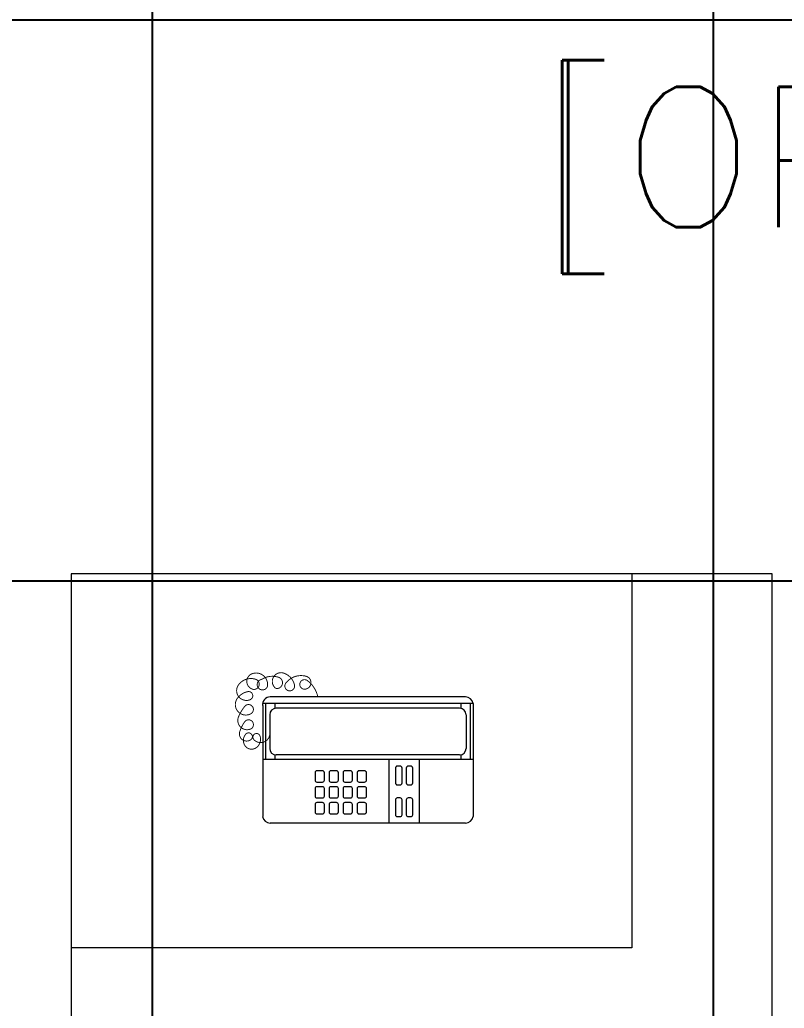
# Model space of a CAD drawing. Header units: inches. Extents: x -12418 to 57169, y -29325 to 19878.
# Drawn here: x 6458 to 7276, y -8857 to -7800 of the extents above; entities that cross this region are included whole.
import ezdxf

# ---------------------------------------------------------------- set-up
doc = ezdxf.new("R2010")
doc.units = ezdxf.units.IN
doc.header["$LTSCALE"] = 25
doc.header["$MEASUREMENT"] = 0
doc.linetypes.add('00-Ground Floor$0$HIDDEN', pattern=[9.525, 6.35, -3.175])
doc.layers.get('0').update_dxf_attribs({"color": 8})
doc.layers.add('00-Ground Floor$0$72_EGR_BASE_TEXT', color=252, linetype='Continuous', lineweight=5)
doc.layers.add('00-Ground Floor$0$LOADING', color=253, linetype='Continuous', lineweight=5)
doc.layers.add('00-Ground Floor$0$False Ceiling', color=251, linetype='Continuous')
doc.styles.add('00-Ground Floor$0$SIMPLEX', font='SIMPLEX.shx', dxfattribs={"height": 150})

# ---------------------------------------------------------------- blocks, each defined once
blk = doc.blocks.new('00-Ground Floor$0$DM20079-P')
at = {"color": 0}
for p, q in [((-0.0616, 0.225), (0.0594, 0.225)), ((-0.0616, 0.225), (-0.0616, 0)), ((-0.0616, 0.222), (-0.0016, 0.222)), ((-0.0016, 0.225), (-0.0016, 0)), ((-0.0686, 0.217), (-0.0686, 0.008)), ((-0.0616, 0.212), (-0.0565, 0.212)), ((-0.0496, 0.2175), (-0.0136, 0.2175)), ((-0.0068, 0.212), (-0.0016, 0.212)), ((0.0664, 0.217), (0.0664, 0.008)), ((-0.0566, 0.2105), (-0.0566, 0.0145)), ((-0.0066, 0.2105), (-0.0066, 0.0145)), ((-0.0016, 0.1675), (0.0664, 0.1675)), ((-0.0016, 0.135), (0.0664, 0.135)), ((-0.0616, 0.013), (-0.0565, 0.013)), ((-0.0068, 0.013), (-0.0016, 0.013)), ((-0.0616, 0.003), (-0.0016, 0.003)), ((-0.0594, 0), (0.0594, 0)), ((-0.0496, 0.0075), (-0.0136, 0.0075))]:
    blk.add_line(p, q, dxfattribs=at)
for points in [[(0.0074, 0.1605, 0.414214), (0.0054, 0.1585), (0.0054, 0.1555, 0.414214), (0.0074, 0.1535), (0.0234, 0.1535, 0.414214), (0.0254, 0.1555), (0.0254, 0.1585, 0.414214), (0.0234, 0.1605)], [(0.0574, 0.1535, 0.414214), (0.0594, 0.1555), (0.0594, 0.1585, 0.414214), (0.0574, 0.1605), (0.0414, 0.1605, 0.414214), (0.0394, 0.1585), (0.0394, 0.1555, 0.414214), (0.0414, 0.1535)], [(0.0234, 0.142, 0.414214), (0.0254, 0.144), (0.0254, 0.147, 0.414214), (0.0234, 0.149), (0.0074, 0.149, 0.414214), (0.0054, 0.147), (0.0054, 0.144, 0.414214), (0.0074, 0.142)], [(0.0574, 0.142, 0.414214), (0.0594, 0.144), (0.0594, 0.147, 0.414214), (0.0574, 0.149), (0.0414, 0.149, 0.414214), (0.0394, 0.147), (0.0394, 0.144, 0.414214), (0.0414, 0.142)], [(0.0104, 0.103, 0.414214), (0.0124, 0.101), (0.0204, 0.101, 0.414214), (0.0224, 0.103), (0.0224, 0.109, 0.414214), (0.0204, 0.111), (0.0124, 0.111, 0.414214), (0.0104, 0.109)], [(0.0274, 0.103, 0.414214), (0.0294, 0.101), (0.0374, 0.101, 0.414214), (0.0394, 0.103), (0.0394, 0.109, 0.414214), (0.0374, 0.111), (0.0294, 0.111, 0.414214), (0.0274, 0.109)], [(0.0444, 0.103, 0.414214), (0.0464, 0.101), (0.0544, 0.101, 0.414214), (0.0564, 0.103), (0.0564, 0.109, 0.414214), (0.0544, 0.111), (0.0464, 0.111, 0.414214), (0.0444, 0.109)], [(0.0104, 0.088, 0.414214), (0.0124, 0.086), (0.0204, 0.086, 0.414214), (0.0224, 0.088), (0.0224, 0.094, 0.414214), (0.0204, 0.096), (0.0124, 0.096, 0.414214), (0.0104, 0.094)], [(0.0274, 0.088, 0.414214), (0.0294, 0.086), (0.0374, 0.086, 0.414214), (0.0394, 0.088), (0.0394, 0.094, 0.414214), (0.0374, 0.096), (0.0294, 0.096, 0.414214), (0.0274, 0.094)], [(0.0444, 0.088, 0.414214), (0.0464, 0.086), (0.0544, 0.086, 0.414214), (0.0564, 0.088), (0.0564, 0.094, 0.414214), (0.0544, 0.096), (0.0464, 0.096, 0.414214), (0.0444, 0.094)], [(0.0104, 0.073, 0.414214), (0.0124, 0.071), (0.0204, 0.071, 0.414214), (0.0224, 0.073), (0.0224, 0.079, 0.414214), (0.0204, 0.081), (0.0124, 0.081, 0.414214), (0.0104, 0.079)], [(0.0274, 0.073, 0.414214), (0.0294, 0.071), (0.0374, 0.071, 0.414214), (0.0394, 0.073), (0.0394, 0.079, 0.414214), (0.0374, 0.081), (0.0294, 0.081, 0.414214), (0.0274, 0.079)], [(0.0444, 0.073, 0.414214), (0.0464, 0.071), (0.0544, 0.071, 0.414214), (0.0564, 0.073), (0.0564, 0.079, 0.414214), (0.0544, 0.081), (0.0464, 0.081, 0.414214), (0.0444, 0.079)], [(0.0104, 0.058, 0.414214), (0.0124, 0.056), (0.0204, 0.056, 0.414214), (0.0224, 0.058), (0.0224, 0.064, 0.414214), (0.0204, 0.066), (0.0124, 0.066, 0.414214), (0.0104, 0.064)], [(0.0274, 0.058, 0.414214), (0.0294, 0.056), (0.0374, 0.056, 0.414214), (0.0394, 0.058), (0.0394, 0.064, 0.414214), (0.0374, 0.066), (0.0294, 0.066, 0.414214), (0.0274, 0.064)], [(0.0444, 0.058, 0.414214), (0.0464, 0.056), (0.0544, 0.056, 0.414214), (0.0564, 0.058), (0.0564, 0.064, 0.414214), (0.0544, 0.066), (0.0464, 0.066, 0.414214), (0.0444, 0.064)]]:
    blk.add_lwpolyline(points, format="xyb", close=True, dxfattribs=at)
at = {"color": 0, "const_width": 0.001}
blk.add_lwpolyline([(-0.0686, 0.059, 0.184574), (-0.0861, 0.0478, 1.44364), (-0.0769, 0.0452, 0.837915), (-0.0907, 0.0465, 0.30536), (-0.0835, 0.0248, 1.584726), (-0.0815, 0.034, 0.253153), (-0.094, 0.0228, 0.874198), (-0.0776, 0.0142, 0.915253), (-0.0897, 0.0168, 0.223821), (-0.0874, -0.0011, 1.703343), (-0.0796, 0.005, 0.588962), (-0.0934, -0.0114, 0.717795), (-0.0769, -0.0108, 0.983104), (-0.0875, -0.0075, 0.326362), (-0.0815, -0.0259, 0.758716), (-0.0657, -0.0134, 0.906186), (-0.0743, -0.016, 0.189488), (-0.067, -0.0272, 0.7948), (-0.0506, -0.0127, 1.223996), (-0.0585, -0.0193, 0.072149), (-0.0473, -0.0259, 0.645886), (-0.0341, -0.0134, 1.366917), (-0.042, -0.0193, 0.078415), (-0.0315, -0.0246, 0.723006), (-0.0229, -0.0127, 1.105484), (-0.0289, -0.018, 0.327892), (-0.017, -0.0193, 0.446638), (-0.0144, -0.0068, 0.327263), (-0.0269, -0.0029, 1.240441), (-0.0229, -0.0094, 0.611307), (-0.0278, 0.0075)], format="xyb", dxfattribs=at)
at = {"color": 0}
for centre, radius, start, end in [((-0.0605, 0.217), 0.00813, 97.9633, 179.6649), ((0.0582, 0.217), 0.00813, 0.3351, 82.0367), ((-0.0496, 0.2105), 0.007, 90, 180), ((-0.0136, 0.2105), 0.007, 0, 90), ((-0.0496, 0.0145), 0.007, 180, 270), ((-0.0136, 0.0145), 0.007, 270, 0), ((-0.0605, 0.008), 0.00813, 180.3351, 277.9633), ((0.0582, 0.008), 0.00813, 277.9633, 359.6649)]:
    blk.add_arc(centre, radius, start, end, dxfattribs=at)
blk = doc.blocks.new('00-Ground Floor$0$GF21043-P')
at = {"color": 0}
for p, q in [((0.8, 0.75), (-0.8, 0.75)), ((-0.8, 0.75), (-0.8, 0)), ((-0.8, 0), (0.8, 0))]:
    blk.add_line(p, q, dxfattribs=at)
at = {"color": 0, "linetype": '00-Ground Floor$0$HIDDEN'}
for p, q in [((-0.8, 0.6), (-0.4, 0.6)), ((-0.4, 0.6), (-0.4, 0))]:
    blk.add_line(p, q, dxfattribs=at)
blk = doc.blocks.new('00-Ground Floor$0$A$Ce9e1c4c3')
at = {"layer": '00-Ground Floor$0$False Ceiling', "color": 254, "linetype": 'Continuous'}
for p, q in [((-93400, -10017.4), (-93400, -6347.4)), ((-92800, -10017.4), (-92800, -6347.4)), ((-94542.1, -7800), (-90902.1, -7800)), ((-94542.1, -8400), (-90902.1, -8400))]:
    blk.add_line(p, q, dxfattribs=at)
blk = doc.blocks.new('00-Ground Floor')
at = {"layer": '00-Ground Floor$0$False Ceiling', "color": 254}
blk.add_blockref('00-Ground Floor$0$A$Ce9e1c4c3', (100000, 0), dxfattribs=at)
at = {"layer": '00-Ground Floor$0$LOADING', "extrusion": (1.19929e-18, -8.17187e-07, 1), "xscale": 1000.000000000002, "yscale": 1000.000000000002, "zscale": 1000.000000000002, "rotation": 270}
blk.add_blockref('00-Ground Floor$0$GF21043-P', (6512.9, -9192.4, 0), dxfattribs=at)
at = {"layer": '00-Ground Floor$0$LOADING', "extrusion": (9.34116e-11, 8.17187e-07, -1), "xscale": -1000.000000000002, "yscale": 1000.000000000002, "zscale": 1000.000000000002, "rotation": 89.99999999840024}
blk.add_blockref('00-Ground Floor$0$DM20079-P', (-6717.9, -8592.8, 0), dxfattribs=at)
at = {"layer": '00-Ground Floor$0$72_EGR_BASE_TEXT', "insert": (7504.2, -7871.8, 0), "char_height": 150, "attachment_point": 2, "style": '00-Ground Floor$0$SIMPLEX'}
blk.add_mtext('[OPDG05]', dxfattribs=at)

msp = doc.modelspace()

# ---------------------------------------------------------------- block references
msp.add_blockref('00-Ground Floor', (0, 0))

doc.saveas('drawing.dxf')
